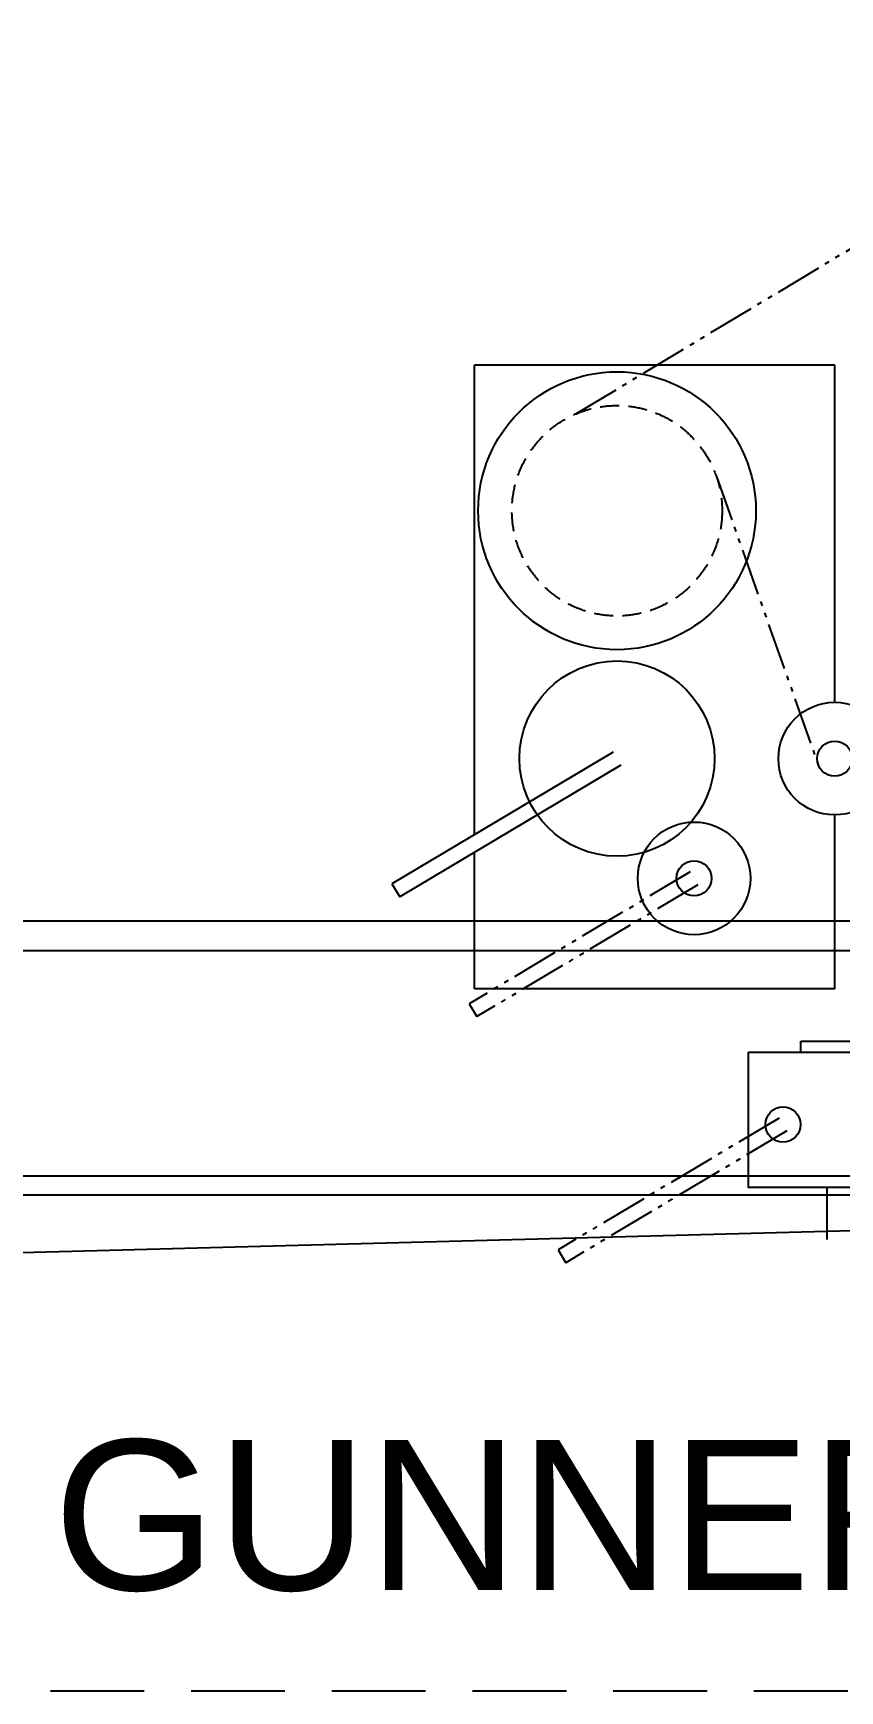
# Model space of a CAD drawing. Header units: millimetres. Extents: x 1084702 to 1166801, y 36632 to 124519.
# Drawn here: x 1119295 to 1120370, y 107221 to 109428 of the extents above; entities that cross this region are included whole.
import ezdxf

# ---------------------------------------------------------------- set-up
doc = ezdxf.new("R2010")
doc.units = ezdxf.units.MM
doc.header["$LTSCALE"] = 250
doc.linetypes.add('DASHED', pattern=[0.75, 0.5, -0.25])
doc.linetypes.add('PHANTOM', pattern=[2.1, 1.25, -0.2, 0.125, -0.2, 0.125, -0.2])
doc.layers.get('0').update_dxf_attribs({"color": 255})
doc.styles.add('ROMANS', font='ROMANS.shx', dxfattribs={"height": 100})

# ---------------------------------------------------------------- blocks, each defined once
blk = doc.blocks.new('eyhd6teirr4')
at = {"linetype": 'PHANTOM', "ltscale": 0.2}
for p, q in [((-1498.2, 1699.8), (1250.1, 3352.9)), ((-1311.4, 1617.7), (-1175.5, 1233.2)), ((-1345.8, 1090.1), (-1640.4, 914.7)), ((-1335.6, 1073), (-1630.2, 897.5)), ((-1640.4, 914.7), (-1630.2, 897.5)), ((-1227.4, 762.5), (-1522, 587.1)), ((-1217.2, 745.4), (-1511.8, 569.9)), ((-1522, 587.1), (-1511.8, 569.9))]:
    blk.add_line(p, q, dxfattribs=at)
at = {"ltscale": 0.2}
for p, q in [((-1633.4, 1139.5), (-1633.4, 1764.7)), ((-1153.4, 1764.7), (-1633.4, 1764.7)), ((-1153.4, 1316), (-1153.4, 1764.7)), ((-1448.5, 1249.6), (-1743.2, 1074.1)), ((-1438.3, 1232.4), (-1732.9, 1056.9)), ((-1153.4, 934.7), (-1153.4, 1166)), ((-1633.4, 934.7), (-1633.4, 1116.2)), ((-1743.2, 1074.1), (-1732.9, 1056.9)), ((-1153.4, 934.7), (-1633.4, 934.7)), ((-1198.4, 865), (-748.4, 865)), ((-1198.4, 850), (-1198.4, 865)), ((-1198.4, 850), (-748.4, 850)), ((-1163.4, 600.8), (-1163.4, 670))]:
    blk.add_line(p, q, dxfattribs=at)
blk.add_lwpolyline([(-1268.4, 850), (-1058.4, 850), (-1058.4, 670), (-1268.4, 670)], close=True, dxfattribs=at)
for centre, radius in [((-1443.4, 1571), 185), ((-1443.4, 1241), 130), ((-1153.4, 1241), 75), ((-1153.4, 1241), 23.4), ((-1340.7, 1081.6), 75), ((-1340.7, 1081.6), 23.4), ((-1222.3, 753.9), 23.4)]:
    blk.add_circle(centre, radius, dxfattribs=at)
at = {"linetype": 'DASHED', "ltscale": 0.2}
blk.add_circle((-1443.4, 1571), 140, dxfattribs=at)
blk = doc.blocks.new('profil_B4_1')
for p, q in [((91731.9, 72619.7), (109833.1, 72619.7)), ((109833.1, 72579.7), (91731.9, 72579.7)), ((109891.5, 72397.5), (98071.9, 72087.5)), ((104119.6, 72279.7), (91731.9, 72279.7)), ((104129.6, 72254.7), (91731.9, 72254.7))]:
    blk.add_line(p, q)
at = {"linetype": 'DASHED'}
blk.add_line((86929.6, 71594.7), (109243.9, 71594.7), dxfattribs=at)
blk.add_blockref('eyhd6teirr4', (103753, 71594.7))
at = {"insert": (101558.5, 71928.8), "char_height": 200, "attachment_point": 1, "style": 'ROMANS'}
blk.add_mtext('{\\fArial|b0|i0|c0|p34;GUNNERUS}', dxfattribs=at)

msp = doc.modelspace()

# ---------------------------------------------------------------- block references
msp.add_blockref('profil_B4_1', (1017763, 35626.5))

doc.saveas('drawing.dxf')
